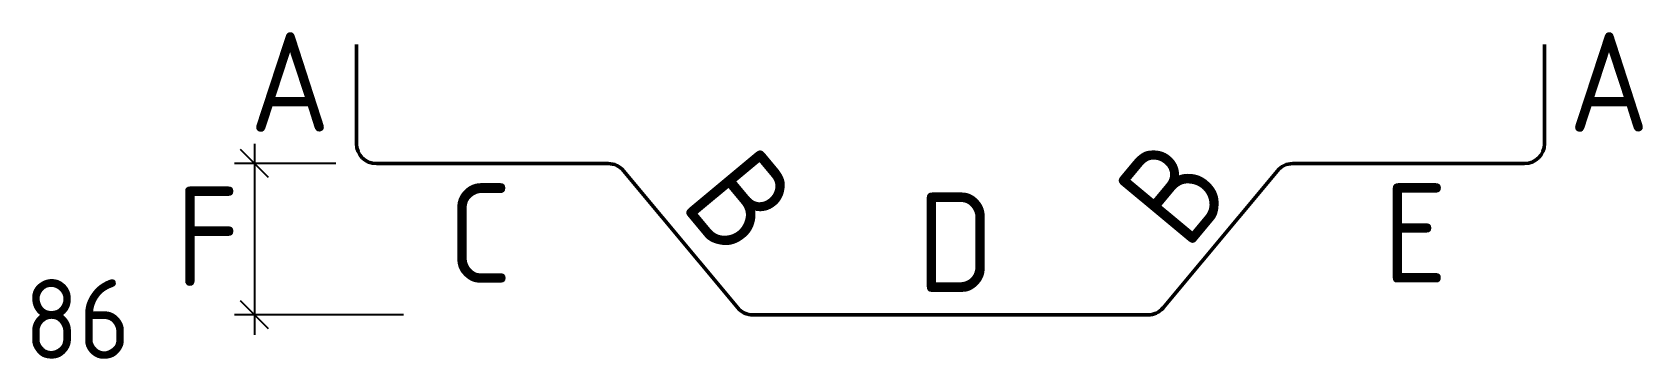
# Model space of a CAD drawing. Extents: x 234220 to 234625, y -46589 to -46507.
import ezdxf
from ezdxf.enums import TextEntityAlignment as Align

# ---------------------------------------------------------------- set-up
doc = ezdxf.new("R2010")
doc.units = 0
doc.layers.add('posedit.mtr.bar', color=7, linetype='Continuous', lineweight=50)
doc.layers.add('posedit.mtr.hidden', color=144, linetype='Continuous', plot=False)
doc.layers.add('posedit.mtr.lenght', color=183, linetype='Continuous')
doc.layers.add('posedit.mtr.text', color=3, linetype='Continuous')
doc.styles.add('posedit.ISOCPEUR', font='isocpeur.ttf', dxfattribs={"width": 0.9})

msp = doc.modelspace()

# ---------------------------------------------------------------- linework, layer by layer
at = {"layer": 'posedit.mtr.bar'}
for p, q in [((234301.52, -46509.65), (234301.52, -46534.65)), ((234600.27, -46509.65), (234600.27, -46534.65)), ((234306.52, -46539.65), (234364.84, -46539.65)), ((234397.41, -46575.93), (234368.68, -46541.45)), ((234504.38, -46575.93), (234533.12, -46541.45)), ((234595.27, -46539.65), (234536.96, -46539.65)), ((234401.25, -46577.73), (234500.54, -46577.73))]:
    msp.add_line(p, q, dxfattribs=at)
for centre, start, end in [((234306.52, -46534.65), 180, 270), ((234595.27, -46534.65), 270, 0), ((234364.84, -46544.65), 39.8056, 90), ((234536.96, -46544.65), 90, 140.1944), ((234401.25, -46572.73), 219.8056, 270), ((234500.54, -46572.73), 270, 320.1944)]:
    msp.add_arc(centre, 5, start, end, dxfattribs=at)
at = {"layer": 'posedit.mtr.lenght'}
for p, q in [((234279.39, -46543.19), (234272.32, -46536.12)), ((234275.85, -46534.65), (234275.85, -46582.73)), ((234296.34, -46539.65), (234270.85, -46539.65)), ((234279.39, -46581.27), (234272.32, -46574.2)), ((234313.36, -46577.73), (234270.85, -46577.73))]:
    msp.add_line(p, q, dxfattribs=at)

# ---------------------------------------------------------------- texts
at = {"layer": 'posedit.mtr.hidden', "style": 'posedit.ISOCPEUR', "width": 0.9}
msp.add_text('86', height=20, dxfattribs=at).set_placement((234218.04, -46588.77))
at = {"layer": 'posedit.mtr.text', "style": 'posedit.ISOCPEUR', "width": 0.9}
for tag, p in [('A', (234294.93, -46519.09)), ('F', (234272.17, -46557.98))]:
    msp.add_attdef(tag, text='', height=25, dxfattribs=at).set_placement(p, align=Align.MIDDLE_RIGHT)
msp.add_attdef('A', text='', height=25, dxfattribs=at).set_placement((234606.38, -46519.09), align=Align.MIDDLE_LEFT)
msp.add_attdef('B', text='', height=25, rotation=309.8056, dxfattribs=at).set_placement((234404.31, -46556.69), align=Align.MIDDLE_RIGHT)
msp.add_attdef('B', text='', height=25, rotation=50.1944, dxfattribs=at).set_placement((234500.75, -46553.92), align=Align.MIDDLE_LEFT)
for tag, p in [('C', (234332.55, -46557.15)), ('E', (234567.78, -46557.15)), ('D', (234452.21, -46559.42))]:
    msp.add_attdef(tag, text='', height=25, dxfattribs=at).set_placement(p, align=Align.MIDDLE_CENTER)

doc.saveas('drawing.dxf')
